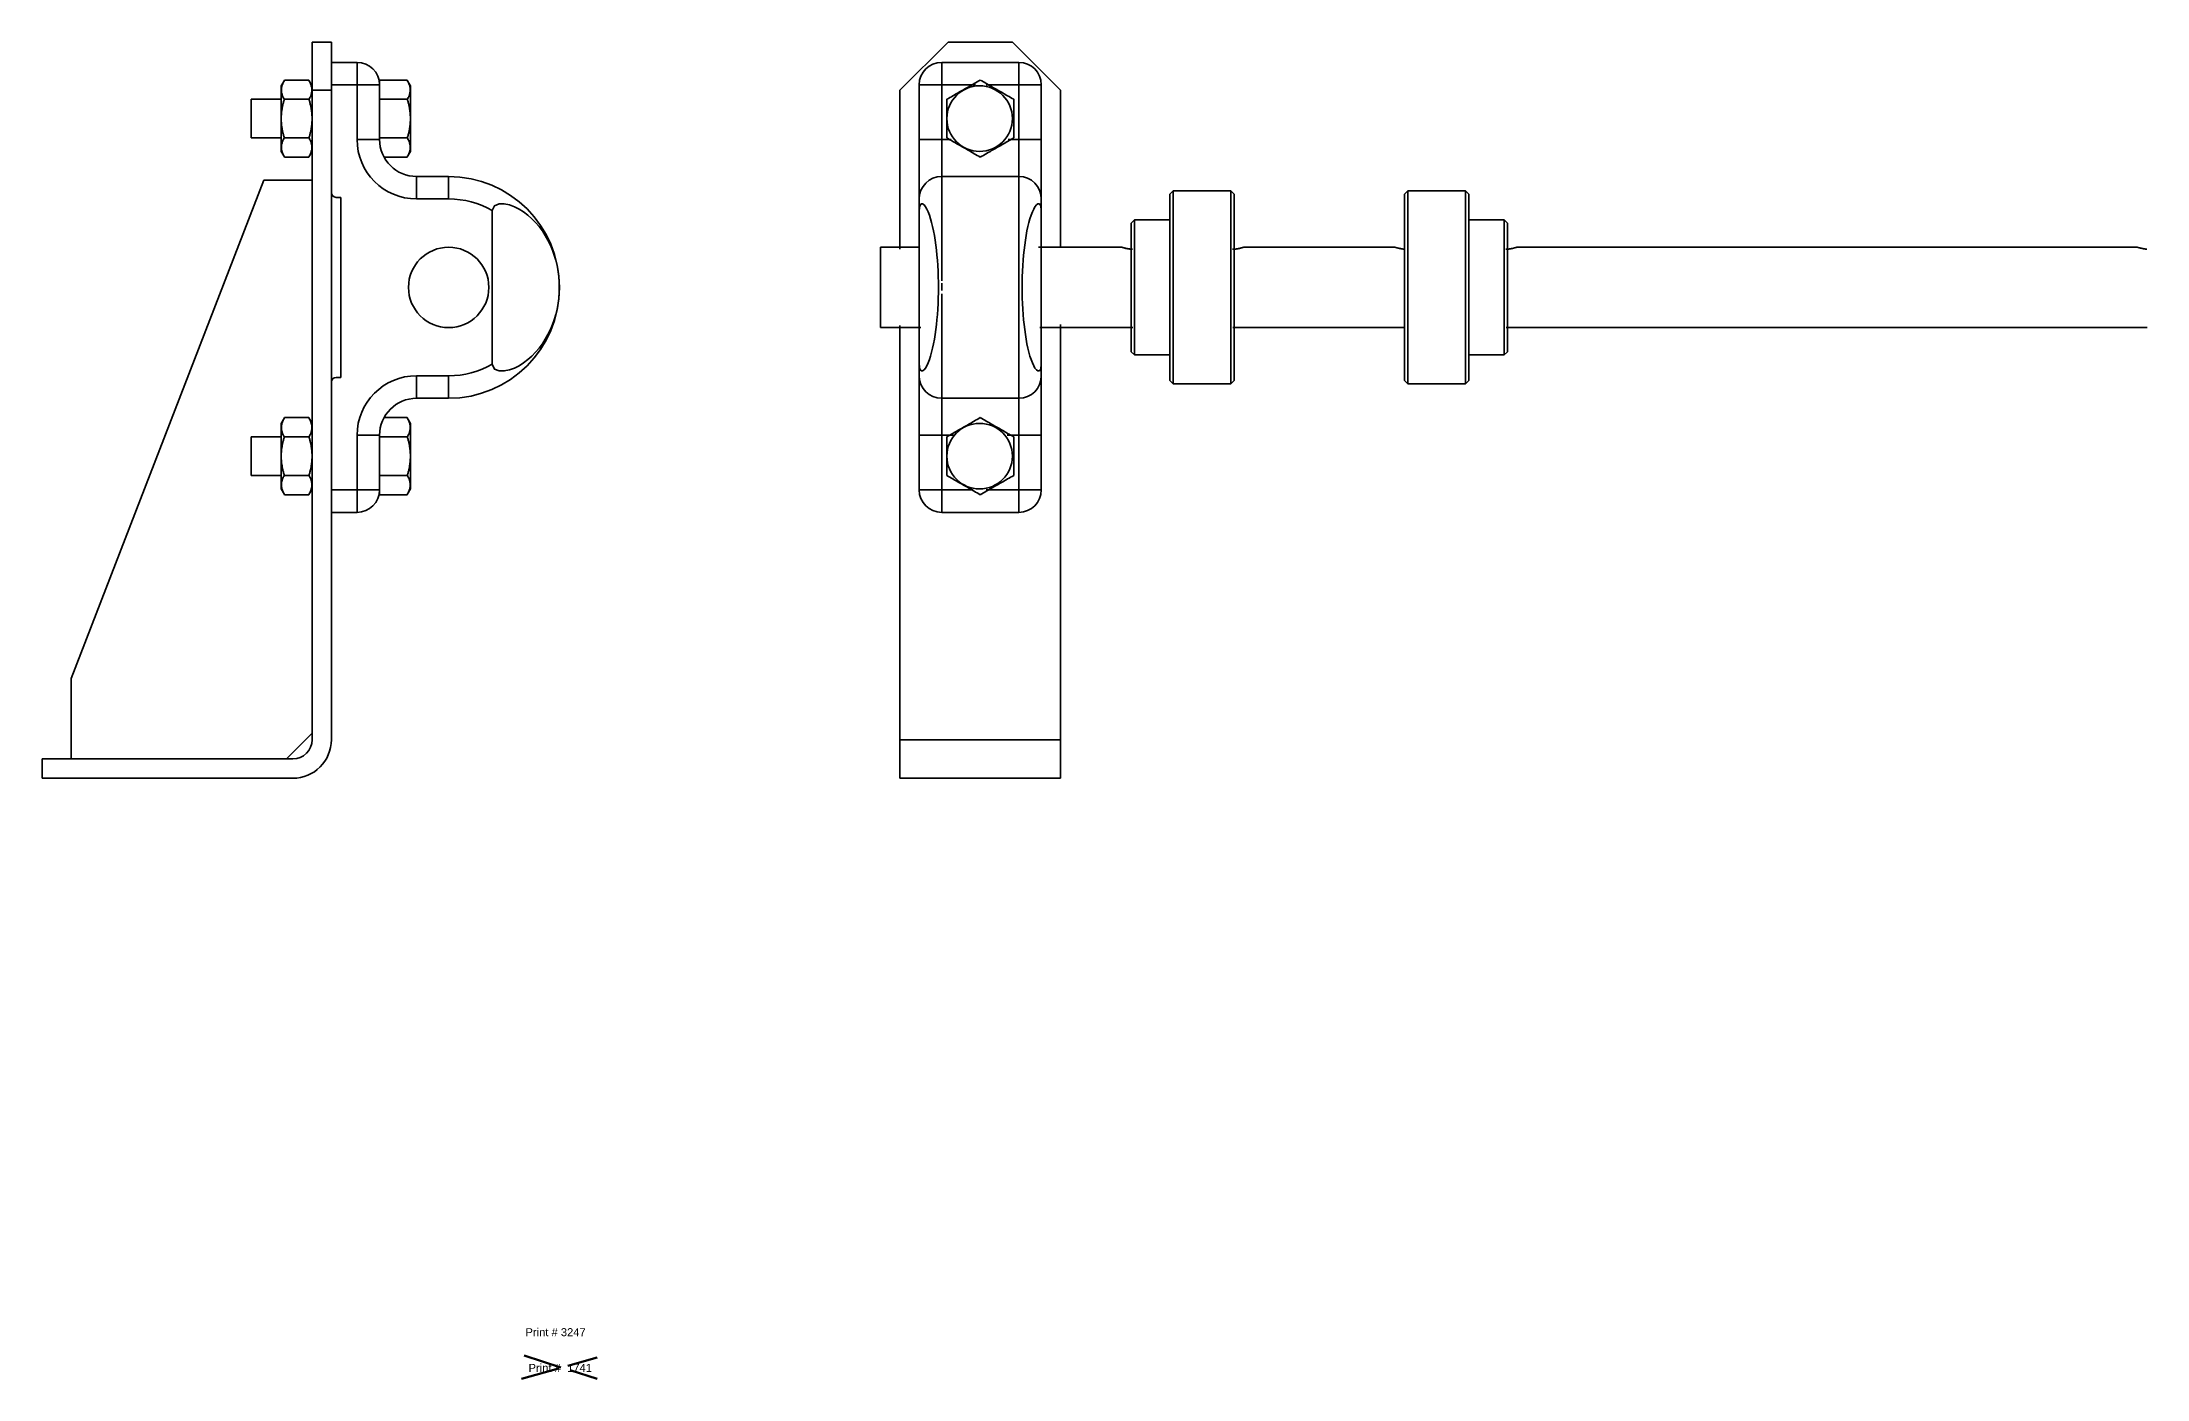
# Model space of a CAD drawing. Header units: millimetres. Extents: x 51 to 1351, y -26 to 717.
# Drawn here: x 51 to 705, y -26 to 390 of the extents above; entities that cross this region are included whole.
import ezdxf

# ---------------------------------------------------------------- set-up
doc = ezdxf.new("R2010")
doc.units = ezdxf.units.MM
doc.linetypes.add('ACAD_ISO02W100', pattern=[15, 12, -3])
for name, color, linetype, lineweight in [('Sketch Lines', 255, 'Continuous', 25), ('Symbols', 255, 'Continuous', 25), ('Tangent Edges', 255, 'Continuous', 50), ('Text', 5, 'Continuous', 25), ('Visible Edges', 255, 'Continuous', 50)]:
    doc.layers.add(name, color=color, linetype=linetype, lineweight=lineweight)
doc.styles.add('Current-ISO', font='ARIAL.TTF')

# ---------------------------------------------------------------- blocks, each defined once
blk = doc.blocks.new('Print#', base_point=(211.27, 16.63))
at = {"layer": 'Sketch Lines', "linetype": 'ACAD_ISO02W100', "lineweight": 50}
for p, q in [((199.48, 13), (223.07, 19.69)), ((200.36, 20.25), (223.07, 13))]:
    blk.add_line(p, q, dxfattribs=at)
at = {"layer": 'Text', "color": 179, "lineweight": 5, "char_height": 2.4892, "attachment_point": 7, "line_spacing_factor": 0.860186, "style": 'Current-ISO'}
for s, insert in [('Print # 3247', (200.75, 26.26)), ('Print #  1741', (201.72, 15.15))]:
    blk.add_mtext(s, dxfattribs=dict(at, insert=insert))

msp = doc.modelspace()

# ---------------------------------------------------------------- linework, layer by layer
at = {"layer": 'Tangent Edges', "linetype": 'Continuous', "lineweight": 35}
for p, q in [((148.51, 383.67), (140.51, 383.67)), ((148.51, 376.67), (148.51, 383.67)), ((140.51, 376.67), (148.51, 376.67)), ((155.51, 376.67), (148.51, 376.67)), ((148.51, 376.67), (148.51, 359.67)), ((155.51, 359.67), (155.51, 376.67)), ((155.51, 359.67), (148.51, 359.67)), ((167.01, 348.17), (167.01, 341.17)), ((177.01, 348.17), (177.01, 341.17)), ((167.01, 341.17), (177.01, 341.17)), ((167.01, 286.17), (167.01, 279.17)), ((177.01, 286.17), (167.01, 286.17)), ((177.01, 286.17), (177.01, 279.17)), ((167.01, 279.17), (177.01, 279.17)), ((148.51, 267.67), (155.51, 267.67)), ((148.51, 267.67), (148.51, 250.67)), ((155.51, 250.67), (155.51, 267.67)), ((148.51, 250.67), (140.51, 250.67)), ((148.51, 250.67), (155.51, 250.67)), ((148.51, 243.67), (148.51, 250.67)), ((140.51, 243.67), (148.51, 243.67))]:
    msp.add_line(p, q, dxfattribs=at).dxf.unprotected_set("ltscale", 0)
for centre, radius, start, end in [((148.51, 376.67), 7, 0, 90), ((167.01, 359.67), 18.5, 180, 270), ((167.01, 359.67), 11.5, 180, 270), ((177.01, 313.67), 27.5, 60.4189, 90), ((177.01, 313.67), 27.5, 270, 299.5811), ((167.01, 267.67), 18.5, 90, 180), ((167.01, 267.67), 11.5, 90, 180), ((148.51, 250.67), 7, 270, 0)]:
    msp.add_arc(centre, radius, start, end, dxfattribs=at).dxf.unprotected_set("ltscale", 0)
at = {"layer": 'Visible Edges', "linetype": 'Continuous', "lineweight": 35}
for p, q in [((134.51, 389.97), (134.51, 374.97)), ((140.51, 389.97), (134.51, 389.97)), ((140.51, 374.97), (140.51, 389.97)), ((124.91, 376.37), (125.89, 378.06)), ((124.91, 376.37), (124.91, 366.17)), ((133.47, 378.17), (125.95, 378.17)), ((134.51, 376.37), (133.54, 378.06)), ((134.51, 172.97), (134.51, 374.97)), ((134.51, 374.97), (140.51, 374.97)), ((140.51, 374.97), (140.51, 172.97)), ((155.51, 376.67), (155.51, 378.17)), ((155.51, 378.17), (164.07, 378.17)), ((165.11, 376.37), (164.14, 378.06)), ((165.11, 366.17), (165.11, 376.37)), ((115.51, 360.17), (115.51, 372.17)), ((124.91, 372.17), (115.51, 372.17)), ((133.57, 372.17), (125.85, 372.17)), ((155.51, 372.17), (164.17, 372.17)), ((124.91, 366.17), (124.91, 355.97)), ((165.11, 355.97), (165.11, 366.17)), ((124.91, 360.17), (115.51, 360.17)), ((124.91, 355.97), (125.89, 354.28)), ((133.57, 360.17), (125.85, 360.17)), ((133.47, 354.17), (125.95, 354.17)), ((134.51, 355.97), (133.54, 354.28)), ((155.51, 360.17), (164.17, 360.17)), ((156.91, 354.17), (164.07, 354.17)), ((165.11, 355.97), (164.14, 354.28)), ((177.01, 348.17), (167.01, 348.17)), ((59.51, 191.97), (119.51, 346.97)), ((119.51, 346.97), (134.51, 346.97)), ((142.01, 341.67), (143.51, 341.67)), ((143.51, 341.67), (143.51, 285.67)), ((190.59, 289.75), (190.59, 337.58)), ((143.51, 285.67), (142.01, 285.67)), ((124.91, 271.37), (125.89, 273.06)), ((124.91, 271.37), (124.91, 261.17)), ((133.47, 273.17), (125.95, 273.17)), ((134.51, 271.37), (133.54, 273.06)), ((156.91, 273.17), (164.07, 273.17)), ((165.11, 271.37), (164.14, 273.06)), ((165.11, 261.17), (165.11, 271.37)), ((115.51, 255.17), (115.51, 267.17)), ((124.91, 267.17), (115.51, 267.17)), ((133.57, 267.17), (125.85, 267.17)), ((155.51, 267.17), (164.17, 267.17)), ((124.91, 261.17), (124.91, 250.97)), ((165.11, 250.97), (165.11, 261.17)), ((124.91, 255.17), (115.51, 255.17)), ((124.91, 250.97), (125.89, 249.28)), ((133.57, 255.17), (125.85, 255.17)), ((133.47, 249.17), (125.95, 249.17)), ((134.51, 250.97), (133.54, 249.28)), ((155.51, 255.17), (164.17, 255.17)), ((155.51, 249.17), (155.51, 250.67)), ((155.51, 249.17), (164.07, 249.17)), ((165.11, 250.97), (164.14, 249.28)), ((59.51, 166.97), (59.51, 191.97)), ((134.51, 174.97), (126.51, 166.97)), ((50.51, 160.97), (50.51, 166.97)), ((50.51, 166.97), (128.51, 166.97)), ((128.51, 160.97), (50.51, 160.97))]:
    msp.add_line(p, q, dxfattribs=at).dxf.unprotected_set("ltscale", 0)
for p, q in [((317.41, 374.97), (332.41, 389.97)), ((352.41, 389.97), (332.41, 389.97)), ((352.41, 389.97), (367.41, 374.97)), ((330.41, 376.67), (330.41, 383.67)), ((354.41, 383.67), (330.41, 383.67)), ((354.41, 376.67), (354.41, 383.67)), ((317.41, 374.97), (317.41, 325.56)), ((323.41, 376.67), (323.41, 359.67)), ((330.41, 376.67), (323.41, 376.67)), ((330.41, 359.67), (330.41, 376.67)), ((330.42, 376.67), (340.96, 376.67)), ((344.23, 376.67), (354.42, 376.67)), ((354.41, 376.67), (361.41, 376.67)), ((354.41, 376.67), (354.41, 359.67)), ((361.41, 359.67), (361.41, 376.67)), ((367.41, 325.93), (367.41, 374.97)), ((323.41, 359.67), (323.41, 341.17)), ((330.41, 359.67), (323.41, 359.67)), ((330.41, 348.17), (330.41, 359.67)), ((330.42, 359.67), (333.33, 359.67)), ((351.14, 359.67), (354.42, 359.67)), ((354.41, 359.67), (361.41, 359.67)), ((354.41, 359.67), (354.41, 348.17)), ((361.41, 341.17), (361.41, 359.67)), ((361.41, 341.17), (361.41, 359.67)), ((330.41, 348.17), (330.41, 315.7)), ((330.41, 348.17), (354.41, 348.17)), ((354.41, 279.17), (354.41, 348.17)), ((323.41, 337.58), (323.41, 341.17)), ((361.41, 341.17), (361.41, 337.58)), ((402.41, 343.67), (401.41, 342.67)), ((401.41, 284.67), (401.41, 342.67)), ((402.41, 343.67), (402.41, 342.98)), ((402.41, 343.67), (402.41, 283.67)), ((420.41, 343.67), (402.41, 343.67)), ((420.41, 283.67), (420.41, 343.67)), ((421.41, 342.67), (420.41, 343.67)), ((421.41, 342.67), (421.41, 324.82)), ((421.41, 342.67), (421.41, 284.67)), ((475.41, 343.67), (474.41, 342.67)), ((474.41, 284.67), (474.41, 342.67)), ((474.41, 325.16), (474.41, 342.67)), ((475.41, 343.67), (475.41, 283.67)), ((493.41, 343.67), (475.41, 343.67)), ((493.41, 283.67), (493.41, 343.67)), ((493.41, 342.68), (493.41, 343.67)), ((494.41, 342.67), (493.41, 343.67)), ((494.41, 342.67), (494.41, 284.67)), ((323.41, 289.75), (323.41, 337.58)), ((361.41, 337.58), (361.41, 289.75)), ((390.41, 334.67), (389.41, 333.67)), ((390.41, 334.67), (390.41, 333.69)), ((390.41, 334.67), (390.41, 292.67)), ((401.41, 334.67), (390.41, 334.67)), ((505.41, 334.67), (494.41, 334.67)), ((505.41, 292.67), (505.41, 334.67)), ((505.41, 333.69), (505.41, 334.67)), ((506.41, 333.67), (505.41, 334.67)), ((389.41, 293.67), (389.41, 333.67)), ((506.41, 333.67), (506.41, 293.67)), ((311.41, 326.17), (311.41, 301.17)), ((323.43, 326.17), (311.42, 326.17)), ((386.42, 326.17), (360.57, 326.17)), ((471.41, 326.17), (424.41, 326.17)), ((702.41, 326.17), (509.41, 326.17)), ((330.41, 315.02), (330.41, 312.65)), ((330.41, 311.63), (330.41, 279.17)), ((317.41, 301.78), (317.41, 172.97)), ((367.41, 172.97), (367.41, 302.14)), ((389.41, 293.67), (389.41, 301.93)), ((506.41, 301.6), (506.41, 293.67)), ((311.42, 301.17), (323.88, 301.17)), ((360.9, 301.17), (389.86, 301.17)), ((421.02, 301.17), (474.55, 301.17)), ((506.07, 301.17), (705.49, 301.17)), ((323.41, 286.17), (323.41, 289.75)), ((361.41, 289.75), (361.41, 286.17)), ((389.41, 293.67), (390.41, 292.67)), ((390.41, 292.67), (401.41, 292.67)), ((401.41, 284.67), (401.41, 292.75)), ((494.41, 292.67), (505.41, 292.67)), ((494.41, 292.41), (494.41, 284.67)), ((505.41, 292.67), (506.41, 293.67)), ((323.41, 286.17), (323.41, 267.67)), ((323.41, 286.17), (323.41, 267.67)), ((361.41, 267.67), (361.41, 286.17)), ((361.41, 267.67), (361.41, 286.17)), ((401.41, 284.67), (402.41, 283.67)), ((402.41, 283.67), (420.41, 283.67)), ((420.41, 283.67), (421.41, 284.67)), ((420.41, 283.67), (420.41, 284.35)), ((474.41, 284.67), (475.41, 283.67)), ((475.41, 284.11), (475.41, 283.67)), ((475.41, 283.67), (493.41, 283.67)), ((493.41, 283.67), (494.41, 284.67)), ((330.41, 267.67), (330.41, 279.17)), ((330.41, 279.17), (354.41, 279.17)), ((354.41, 279.17), (354.41, 267.67)), ((323.41, 267.67), (323.41, 250.67)), ((323.41, 267.67), (330.41, 267.67)), ((330.41, 250.67), (330.41, 267.67)), ((330.42, 267.67), (334.05, 267.67)), ((350.78, 267.67), (354.42, 267.67)), ((361.41, 267.67), (354.41, 267.67)), ((354.41, 267.67), (354.41, 250.67)), ((361.41, 250.67), (361.41, 267.67)), ((323.41, 250.67), (330.41, 250.67)), ((330.41, 243.67), (330.41, 250.67)), ((340.23, 250.67), (330.42, 250.67)), ((354.42, 250.67), (344.23, 250.67)), ((361.41, 250.67), (354.41, 250.67)), ((354.41, 243.67), (354.41, 250.67)), ((330.41, 243.67), (354.41, 243.67)), ((317.41, 172.97), (367.41, 172.97)), ((317.41, 160.97), (317.41, 172.97)), ((367.41, 160.97), (367.41, 172.97)), ((367.41, 160.97), (317.41, 160.97))]:
    msp.add_line(p, q, dxfattribs=at)
for points in [[(125.95, 378.17), (125.79, 377.88), (125.64, 377.6), (125.51, 377.33), (125.4, 377.07), (125.3, 376.82), (125.21, 376.57), (125.14, 376.33), (125.08, 376.09), (125.03, 375.85), (125, 375.61), (124.98, 375.38), (124.97, 375.15), (124.97, 374.92), (124.98, 374.69), (125.01, 374.45), (125.05, 374.22), (125.1, 373.98), (125.17, 373.74), (125.24, 373.49), (125.34, 373.24), (125.44, 372.98), (125.56, 372.72), (125.7, 372.45), (125.85, 372.17)], [(133.57, 372.17), (133.72, 372.45), (133.86, 372.72), (133.98, 372.98), (134.09, 373.24), (134.18, 373.49), (134.26, 373.74), (134.32, 373.98), (134.37, 374.22), (134.41, 374.45), (134.44, 374.69), (134.45, 374.92), (134.46, 375.15), (134.45, 375.38), (134.42, 375.61), (134.39, 375.85), (134.34, 376.09), (134.28, 376.33), (134.21, 376.57), (134.13, 376.82), (134.03, 377.07), (133.91, 377.33), (133.78, 377.6), (133.64, 377.88), (133.47, 378.17)], [(164.17, 372.17), (164.32, 372.45), (164.46, 372.72), (164.58, 372.98), (164.69, 373.24), (164.78, 373.49), (164.86, 373.74), (164.92, 373.98), (164.97, 374.22), (165.01, 374.45), (165.04, 374.69), (165.05, 374.92), (165.06, 375.15), (165.05, 375.38), (165.02, 375.61), (164.99, 375.85), (164.94, 376.09), (164.88, 376.33), (164.81, 376.57), (164.73, 376.82), (164.63, 377.07), (164.51, 377.33), (164.38, 377.6), (164.24, 377.88), (164.07, 378.17)], [(125.85, 372.17), (125.78, 371.91), (125.71, 371.65), (125.64, 371.39), (125.57, 371.14), (125.51, 370.88), (125.45, 370.63), (125.39, 370.38), (125.34, 370.13), (125.29, 369.89), (125.24, 369.64), (125.2, 369.39), (125.16, 369.15), (125.12, 368.9), (125.08, 368.66), (125.05, 368.41), (125.02, 368.17), (125, 367.92), (124.98, 367.67), (124.96, 367.43), (124.94, 367.18), (124.93, 366.93), (124.92, 366.68), (124.91, 366.42), (124.91, 366.17)], [(134.51, 366.17), (134.51, 366.42), (134.5, 366.68), (134.49, 366.93), (134.48, 367.18), (134.47, 367.43), (134.45, 367.67), (134.42, 367.92), (134.4, 368.17), (134.37, 368.41), (134.34, 368.66), (134.3, 368.9), (134.26, 369.15), (134.22, 369.39), (134.18, 369.64), (134.13, 369.89), (134.08, 370.13), (134.03, 370.38), (133.97, 370.63), (133.91, 370.88), (133.85, 371.14), (133.78, 371.39), (133.71, 371.65), (133.64, 371.91), (133.57, 372.17)], [(165.11, 366.17), (165.11, 366.42), (165.1, 366.68), (165.09, 366.93), (165.08, 367.18), (165.07, 367.43), (165.05, 367.67), (165.02, 367.92), (165, 368.17), (164.97, 368.41), (164.94, 368.66), (164.9, 368.9), (164.86, 369.15), (164.82, 369.39), (164.78, 369.64), (164.73, 369.89), (164.68, 370.13), (164.63, 370.38), (164.57, 370.63), (164.51, 370.88), (164.45, 371.14), (164.38, 371.39), (164.31, 371.65), (164.24, 371.91), (164.17, 372.17)], [(124.91, 366.17), (124.91, 365.91), (124.92, 365.66), (124.93, 365.41), (124.94, 365.16), (124.96, 364.91), (124.98, 364.66), (125, 364.41), (125.02, 364.17), (125.05, 363.92), (125.08, 363.68), (125.12, 363.43), (125.16, 363.19), (125.2, 362.94), (125.24, 362.69), (125.29, 362.45), (125.34, 362.2), (125.39, 361.95), (125.45, 361.7), (125.51, 361.45), (125.57, 361.2), (125.64, 360.94), (125.71, 360.69), (125.78, 360.43), (125.85, 360.17)], [(133.57, 360.17), (133.64, 360.43), (133.71, 360.69), (133.78, 360.94), (133.85, 361.2), (133.91, 361.45), (133.97, 361.7), (134.03, 361.95), (134.08, 362.2), (134.13, 362.45), (134.18, 362.69), (134.22, 362.94), (134.26, 363.19), (134.3, 363.43), (134.34, 363.68), (134.37, 363.92), (134.4, 364.17), (134.42, 364.41), (134.45, 364.66), (134.47, 364.91), (134.48, 365.16), (134.49, 365.41), (134.5, 365.66), (134.51, 365.91), (134.51, 366.17)], [(164.17, 360.17), (164.24, 360.43), (164.31, 360.69), (164.38, 360.94), (164.45, 361.2), (164.51, 361.45), (164.57, 361.7), (164.63, 361.95), (164.68, 362.2), (164.73, 362.45), (164.78, 362.69), (164.82, 362.94), (164.86, 363.19), (164.9, 363.43), (164.94, 363.68), (164.97, 363.92), (165, 364.17), (165.02, 364.41), (165.05, 364.66), (165.07, 364.91), (165.08, 365.16), (165.09, 365.41), (165.1, 365.66), (165.11, 365.91), (165.11, 366.17)], [(125.85, 360.17), (125.7, 359.89), (125.56, 359.61), (125.44, 359.35), (125.34, 359.09), (125.24, 358.84), (125.17, 358.6), (125.1, 358.35), (125.05, 358.12), (125.01, 357.88), (124.98, 357.65), (124.97, 357.41), (124.97, 357.18), (124.98, 356.95), (125, 356.72), (125.03, 356.48), (125.08, 356.25), (125.14, 356.01), (125.21, 355.76), (125.3, 355.51), (125.4, 355.26), (125.51, 355), (125.64, 354.73), (125.79, 354.45), (125.95, 354.17)], [(133.47, 354.17), (133.64, 354.45), (133.78, 354.73), (133.91, 355), (134.03, 355.26), (134.13, 355.51), (134.21, 355.76), (134.28, 356.01), (134.34, 356.25), (134.39, 356.48), (134.42, 356.72), (134.45, 356.95), (134.46, 357.18), (134.45, 357.41), (134.44, 357.65), (134.41, 357.88), (134.37, 358.12), (134.32, 358.35), (134.26, 358.6), (134.18, 358.84), (134.09, 359.09), (133.98, 359.35), (133.86, 359.61), (133.72, 359.89), (133.57, 360.17)], [(164.07, 354.17), (164.24, 354.45), (164.38, 354.73), (164.51, 355), (164.63, 355.26), (164.73, 355.51), (164.81, 355.76), (164.88, 356.01), (164.94, 356.25), (164.99, 356.48), (165.02, 356.72), (165.05, 356.95), (165.06, 357.18), (165.05, 357.41), (165.04, 357.65), (165.01, 357.88), (164.97, 358.12), (164.92, 358.35), (164.86, 358.6), (164.78, 358.84), (164.69, 359.09), (164.58, 359.35), (164.46, 359.61), (164.32, 359.89), (164.17, 360.17)], [(190.59, 337.58), (191.24, 339.06), (192.74, 339.65), (194.33, 339.65), (195.95, 339.31), (197.5, 338.74), (198.92, 338.03), (200.33, 337.15), (201.69, 336.13), (202.94, 335.01), (204.06, 333.86), (205.14, 332.59), (206.17, 331.21), (207.08, 329.79), (207.89, 328.37), (208.65, 326.81), (209.3, 325.25), (209.85, 323.72), (210.33, 322.11), (210.73, 320.43), (211.05, 318.72), (211.27, 317), (211.39, 315.3), (211.44, 313.67), (211.39, 312.03), (211.27, 310.34), (211.05, 308.62), (210.73, 306.9), (210.33, 305.23), (209.85, 303.61), (209.3, 302.08), (208.65, 300.52), (207.89, 298.97), (207.08, 297.55), (206.17, 296.13), (205.14, 294.74), (204.06, 293.47), (202.94, 292.32), (201.69, 291.21), (200.33, 290.18), (198.92, 289.3), (197.5, 288.59), (195.95, 288.03), (194.33, 287.69), (192.74, 287.68), (191.24, 288.27), (190.59, 289.75)], [(125.95, 273.17), (125.79, 272.88), (125.64, 272.6), (125.51, 272.33), (125.4, 272.07), (125.3, 271.82), (125.21, 271.57), (125.14, 271.33), (125.08, 271.09), (125.03, 270.85), (125, 270.61), (124.98, 270.38), (124.97, 270.15), (124.97, 269.92), (124.98, 269.69), (125.01, 269.45), (125.05, 269.22), (125.1, 268.98), (125.17, 268.74), (125.24, 268.49), (125.34, 268.24), (125.44, 267.98), (125.56, 267.72), (125.7, 267.45), (125.85, 267.17)], [(133.57, 267.17), (133.72, 267.45), (133.86, 267.72), (133.98, 267.98), (134.09, 268.24), (134.18, 268.49), (134.26, 268.74), (134.32, 268.98), (134.37, 269.22), (134.41, 269.45), (134.44, 269.69), (134.45, 269.92), (134.46, 270.15), (134.45, 270.38), (134.42, 270.61), (134.39, 270.85), (134.34, 271.09), (134.28, 271.33), (134.21, 271.57), (134.13, 271.82), (134.03, 272.07), (133.91, 272.33), (133.78, 272.6), (133.64, 272.88), (133.47, 273.17)], [(164.17, 267.17), (164.32, 267.45), (164.46, 267.72), (164.58, 267.98), (164.69, 268.24), (164.78, 268.49), (164.86, 268.74), (164.92, 268.98), (164.97, 269.22), (165.01, 269.45), (165.04, 269.69), (165.05, 269.92), (165.06, 270.15), (165.05, 270.38), (165.02, 270.61), (164.99, 270.85), (164.94, 271.09), (164.88, 271.33), (164.81, 271.57), (164.73, 271.82), (164.63, 272.07), (164.51, 272.33), (164.38, 272.6), (164.24, 272.88), (164.07, 273.17)], [(125.85, 267.17), (125.78, 266.91), (125.71, 266.65), (125.64, 266.39), (125.57, 266.14), (125.51, 265.88), (125.45, 265.63), (125.39, 265.38), (125.34, 265.13), (125.29, 264.89), (125.24, 264.64), (125.2, 264.39), (125.16, 264.15), (125.12, 263.9), (125.08, 263.66), (125.05, 263.41), (125.02, 263.17), (125, 262.92), (124.98, 262.67), (124.96, 262.43), (124.94, 262.18), (124.93, 261.93), (124.92, 261.68), (124.91, 261.42), (124.91, 261.17)], [(134.51, 261.17), (134.51, 261.42), (134.5, 261.68), (134.49, 261.93), (134.48, 262.18), (134.47, 262.43), (134.45, 262.67), (134.42, 262.92), (134.4, 263.17), (134.37, 263.41), (134.34, 263.66), (134.3, 263.9), (134.26, 264.15), (134.22, 264.39), (134.18, 264.64), (134.13, 264.89), (134.08, 265.13), (134.03, 265.38), (133.97, 265.63), (133.91, 265.88), (133.85, 266.14), (133.78, 266.39), (133.71, 266.65), (133.64, 266.91), (133.57, 267.17)], [(165.11, 261.17), (165.11, 261.42), (165.1, 261.68), (165.09, 261.93), (165.08, 262.18), (165.07, 262.43), (165.05, 262.67), (165.02, 262.92), (165, 263.17), (164.97, 263.41), (164.94, 263.66), (164.9, 263.9), (164.86, 264.15), (164.82, 264.39), (164.78, 264.64), (164.73, 264.89), (164.68, 265.13), (164.63, 265.38), (164.57, 265.63), (164.51, 265.88), (164.45, 266.14), (164.38, 266.39), (164.31, 266.65), (164.24, 266.91), (164.17, 267.17)], [(124.91, 261.17), (124.91, 260.91), (124.92, 260.66), (124.93, 260.41), (124.94, 260.16), (124.96, 259.91), (124.98, 259.66), (125, 259.41), (125.02, 259.17), (125.05, 258.92), (125.08, 258.68), (125.12, 258.43), (125.16, 258.19), (125.2, 257.94), (125.24, 257.69), (125.29, 257.45), (125.34, 257.2), (125.39, 256.95), (125.45, 256.7), (125.51, 256.45), (125.57, 256.2), (125.64, 255.94), (125.71, 255.69), (125.78, 255.43), (125.85, 255.17)], [(133.57, 255.17), (133.64, 255.43), (133.71, 255.69), (133.78, 255.94), (133.85, 256.2), (133.91, 256.45), (133.97, 256.7), (134.03, 256.95), (134.08, 257.2), (134.13, 257.45), (134.18, 257.69), (134.22, 257.94), (134.26, 258.19), (134.3, 258.43), (134.34, 258.68), (134.37, 258.92), (134.4, 259.17), (134.42, 259.41), (134.45, 259.66), (134.47, 259.91), (134.48, 260.16), (134.49, 260.41), (134.5, 260.66), (134.51, 260.91), (134.51, 261.17)], [(164.17, 255.17), (164.24, 255.43), (164.31, 255.69), (164.38, 255.94), (164.45, 256.2), (164.51, 256.45), (164.57, 256.7), (164.63, 256.95), (164.68, 257.2), (164.73, 257.45), (164.78, 257.69), (164.82, 257.94), (164.86, 258.19), (164.9, 258.43), (164.94, 258.68), (164.97, 258.92), (165, 259.17), (165.02, 259.41), (165.05, 259.66), (165.07, 259.91), (165.08, 260.16), (165.09, 260.41), (165.1, 260.66), (165.11, 260.91), (165.11, 261.17)], [(125.85, 255.17), (125.7, 254.89), (125.56, 254.61), (125.44, 254.35), (125.34, 254.09), (125.24, 253.84), (125.17, 253.6), (125.1, 253.35), (125.05, 253.12), (125.01, 252.88), (124.98, 252.65), (124.97, 252.41), (124.97, 252.18), (124.98, 251.95), (125, 251.72), (125.03, 251.48), (125.08, 251.25), (125.14, 251.01), (125.21, 250.76), (125.3, 250.51), (125.4, 250.26), (125.51, 250), (125.64, 249.73), (125.79, 249.45), (125.95, 249.17)], [(133.47, 249.17), (133.64, 249.45), (133.78, 249.73), (133.91, 250), (134.03, 250.26), (134.13, 250.51), (134.21, 250.76), (134.28, 251.01), (134.34, 251.25), (134.39, 251.48), (134.42, 251.72), (134.45, 251.95), (134.46, 252.18), (134.45, 252.41), (134.44, 252.65), (134.41, 252.88), (134.37, 253.12), (134.32, 253.35), (134.26, 253.6), (134.18, 253.84), (134.09, 254.09), (133.98, 254.35), (133.86, 254.61), (133.72, 254.89), (133.57, 255.17)], [(164.07, 249.17), (164.24, 249.45), (164.38, 249.73), (164.51, 250), (164.63, 250.26), (164.73, 250.51), (164.81, 250.76), (164.88, 251.01), (164.94, 251.25), (164.99, 251.48), (165.02, 251.72), (165.05, 251.95), (165.06, 252.18), (165.05, 252.41), (165.04, 252.65), (165.01, 252.88), (164.97, 253.12), (164.92, 253.35), (164.86, 253.6), (164.78, 253.84), (164.69, 254.09), (164.58, 254.35), (164.46, 254.61), (164.32, 254.89), (164.17, 255.17)]]:
    msp.add_lwpolyline(points, dxfattribs=at).dxf.unprotected_set("ltscale", 0)
for points in [[(332.02, 372.17), (332.51, 372.45), (332.98, 372.72), (333.44, 372.98), (333.88, 373.24), (334.32, 373.49), (334.74, 373.74), (335.16, 373.98), (335.57, 374.22), (335.98, 374.45), (336.39, 374.69), (336.79, 374.92), (337.19, 375.15), (337.59, 375.38), (338, 375.61), (338.4, 375.85), (338.81, 376.09), (339.23, 376.33), (339.65, 376.57), (340.08, 376.82), (340.52, 377.07), (340.97, 377.33), (341.44, 377.6), (341.92, 377.88), (342.41, 378.17)], [(342.41, 378.17), (342.9, 377.89), (343.37, 377.62), (343.83, 377.35), (344.27, 377.09), (344.71, 376.84), (345.13, 376.6), (345.55, 376.36), (345.96, 376.12), (346.37, 375.88), (346.78, 375.65), (347.18, 375.42), (347.58, 375.18), (347.99, 374.95), (348.39, 374.72), (348.8, 374.48), (349.21, 374.24), (349.62, 374), (350.05, 373.76), (350.48, 373.51), (350.92, 373.26), (351.37, 373), (351.83, 372.73), (352.31, 372.45), (352.81, 372.17)], [(332.02, 366.17), (332.02, 366.42), (332.02, 366.68), (332.02, 366.93), (332.02, 367.18), (332.02, 367.43), (332.02, 367.67), (332.02, 367.92), (332.02, 368.17), (332.02, 368.41), (332.02, 368.66), (332.02, 368.9), (332.02, 369.15), (332.02, 369.39), (332.02, 369.64), (332.02, 369.89), (332.02, 370.13), (332.02, 370.38), (332.02, 370.63), (332.02, 370.88), (332.02, 371.14), (332.02, 371.39), (332.02, 371.65), (332.02, 371.91), (332.02, 372.17)], [(352.81, 372.17), (352.81, 371.6), (352.81, 371.05), (352.81, 370.52), (352.81, 370.01), (352.81, 369.5), (352.81, 369.01), (352.81, 368.52), (352.81, 368.04), (352.81, 367.57), (352.81, 367.1), (352.81, 366.63), (352.81, 366.17), (352.81, 365.7), (352.81, 365.23), (352.81, 364.76), (352.81, 364.29), (352.81, 363.81), (352.81, 363.33), (352.81, 362.83), (352.81, 362.33), (352.81, 361.81), (352.81, 361.28), (352.81, 360.73), (352.81, 360.17)], [(332.02, 360.17), (332.02, 360.43), (332.02, 360.69), (332.02, 360.94), (332.02, 361.2), (332.02, 361.45), (332.02, 361.7), (332.02, 361.95), (332.02, 362.2), (332.02, 362.45), (332.02, 362.69), (332.02, 362.94), (332.02, 363.19), (332.02, 363.43), (332.02, 363.68), (332.02, 363.92), (332.02, 364.17), (332.02, 364.41), (332.02, 364.66), (332.02, 364.91), (332.02, 365.16), (332.02, 365.41), (332.02, 365.66), (332.02, 365.91), (332.02, 366.17)], [(342.41, 354.17), (341.92, 354.45), (341.44, 354.73), (340.97, 355), (340.52, 355.26), (340.08, 355.51), (339.65, 355.76), (339.23, 356.01), (338.81, 356.25), (338.4, 356.48), (338, 356.72), (337.59, 356.95), (337.19, 357.18), (336.79, 357.41), (336.39, 357.65), (335.98, 357.88), (335.57, 358.12), (335.16, 358.35), (334.74, 358.6), (334.32, 358.84), (333.88, 359.09), (333.44, 359.35), (332.98, 359.61), (332.51, 359.89), (332.02, 360.17)], [(352.81, 360.17), (352.31, 359.88), (351.83, 359.6), (351.37, 359.34), (350.92, 359.08), (350.48, 358.82), (350.05, 358.57), (349.62, 358.33), (349.21, 358.09), (348.8, 357.85), (348.39, 357.62), (347.99, 357.38), (347.58, 357.15), (347.18, 356.92), (346.78, 356.69), (346.37, 356.45), (345.96, 356.22), (345.55, 355.98), (345.13, 355.74), (344.71, 355.49), (344.27, 355.24), (343.83, 354.98), (343.37, 354.72), (342.9, 354.45), (342.41, 354.17)], [(323.41, 337.58), (323.6, 339.06), (324.03, 339.65), (324.49, 339.65), (324.95, 339.31), (325.4, 338.74), (325.8, 338.03), (326.21, 337.15), (326.6, 336.13), (326.96, 335.01), (327.28, 333.86), (327.59, 332.59), (327.88, 331.21), (328.15, 329.79), (328.38, 328.37), (328.59, 326.81), (328.78, 325.25), (328.94, 323.72), (329.08, 322.11), (329.19, 320.43), (329.28, 318.72), (329.34, 317), (329.38, 315.3), (329.39, 313.67), (329.38, 312.03), (329.34, 310.34), (329.28, 308.62), (329.19, 306.9), (329.08, 305.23), (328.94, 303.61), (328.78, 302.08), (328.59, 300.52), (328.38, 298.97), (328.15, 297.55), (327.88, 296.13), (327.59, 294.74), (327.28, 293.47), (326.96, 292.32), (326.6, 291.21), (326.21, 290.18), (325.8, 289.3), (325.4, 288.59), (324.95, 288.03), (324.49, 287.69), (324.03, 287.68), (323.6, 288.27), (323.41, 289.75)], [(361.41, 289.75), (361.23, 288.27), (360.8, 287.68), (360.34, 287.69), (359.88, 288.03), (359.43, 288.59), (359.03, 289.3), (358.62, 290.18), (358.23, 291.21), (357.87, 292.32), (357.55, 293.47), (357.24, 294.74), (356.95, 296.13), (356.68, 297.55), (356.45, 298.97), (356.24, 300.52), (356.05, 302.08), (355.89, 303.61), (355.75, 305.23), (355.64, 306.9), (355.55, 308.62), (355.49, 310.34), (355.45, 312.03), (355.44, 313.67), (355.45, 315.3), (355.49, 317), (355.55, 318.72), (355.64, 320.43), (355.75, 322.11), (355.89, 323.72), (356.05, 325.25), (356.24, 326.81), (356.45, 328.37), (356.68, 329.79), (356.95, 331.21), (357.24, 332.59), (357.55, 333.86), (357.87, 335.01), (358.23, 336.13), (358.62, 337.15), (359.03, 338.03), (359.43, 338.74), (359.88, 339.31), (360.34, 339.65), (360.8, 339.65), (361.23, 339.06), (361.41, 337.58)], [(389.63, 325.54), (389.4, 325.55), (389.18, 325.57), (388.96, 325.6), (388.75, 325.63), (388.54, 325.66), (388.34, 325.69), (388.15, 325.72), (387.96, 325.76), (387.79, 325.8), (387.63, 325.83), (387.47, 325.87), (387.33, 325.91), (387.19, 325.94), (387.06, 325.98), (386.94, 326.01), (386.83, 326.04), (386.73, 326.07), (386.65, 326.09), (386.58, 326.12), (386.52, 326.13), (386.47, 326.15), (386.44, 326.16), (386.42, 326.16), (386.41, 326.17)], [(386.42, 326.17), (386.43, 326.16), (386.45, 326.15), (386.49, 326.14), (386.54, 326.13), (386.6, 326.11), (386.68, 326.08), (386.77, 326.06), (386.88, 326.03), (386.99, 325.99), (387.12, 325.96), (387.26, 325.92), (387.4, 325.89), (387.55, 325.85), (387.71, 325.81), (387.88, 325.78), (388.07, 325.74), (388.26, 325.7), (388.46, 325.67), (388.66, 325.64), (388.88, 325.61), (389.1, 325.58), (389.33, 325.56), (389.55, 325.54), (389.78, 325.53)], [(424.41, 326.17), (424.41, 326.16), (424.39, 326.16), (424.35, 326.15), (424.3, 326.13), (424.24, 326.11), (424.16, 326.09), (424.07, 326.06), (423.96, 326.03), (423.84, 325.99), (423.71, 325.96), (423.57, 325.92), (423.42, 325.88), (423.26, 325.85), (423.1, 325.81), (422.92, 325.77), (422.73, 325.73), (422.53, 325.7), (422.32, 325.66), (422.1, 325.63), (421.88, 325.6), (421.65, 325.57), (421.41, 325.55), (421.18, 325.53), (420.94, 325.52)], [(474.36, 325.56), (474.15, 325.58), (473.94, 325.6), (473.74, 325.63), (473.54, 325.66), (473.35, 325.69), (473.17, 325.72), (472.99, 325.75), (472.83, 325.79), (472.67, 325.82), (472.52, 325.86), (472.38, 325.89), (472.25, 325.93), (472.12, 325.96), (472, 325.99), (471.89, 326.02), (471.79, 326.05), (471.7, 326.08), (471.63, 326.1), (471.56, 326.12), (471.51, 326.14), (471.47, 326.15), (471.44, 326.16), (471.42, 326.16), (471.41, 326.17)], [(509.41, 326.17), (509.41, 326.16), (509.39, 326.16), (509.35, 326.15), (509.3, 326.13), (509.24, 326.11), (509.16, 326.09), (509.07, 326.06), (508.96, 326.03), (508.84, 325.99), (508.71, 325.96), (508.57, 325.92), (508.42, 325.88), (508.26, 325.85), (508.1, 325.81), (507.92, 325.77), (507.73, 325.73), (507.53, 325.7), (507.32, 325.66), (507.1, 325.63), (506.88, 325.6), (506.65, 325.57), (506.41, 325.55), (506.18, 325.53), (505.94, 325.52)], [(705.36, 325.56), (705.15, 325.58), (704.94, 325.6), (704.74, 325.63), (704.54, 325.66), (704.35, 325.69), (704.17, 325.72), (703.99, 325.75), (703.83, 325.79), (703.67, 325.82), (703.52, 325.86), (703.38, 325.89), (703.25, 325.93), (703.12, 325.96), (703, 325.99), (702.89, 326.02), (702.79, 326.05), (702.7, 326.08), (702.63, 326.1), (702.56, 326.12), (702.51, 326.14), (702.47, 326.15), (702.44, 326.16), (702.42, 326.16), (702.41, 326.17)], [(332.02, 267.17), (332.51, 267.45), (332.98, 267.72), (333.44, 267.98), (333.88, 268.24), (334.32, 268.49), (334.74, 268.74), (335.16, 268.98), (335.57, 269.22), (335.98, 269.45), (336.39, 269.69), (336.79, 269.92), (337.19, 270.15), (337.59, 270.38), (338, 270.61), (338.4, 270.85), (338.81, 271.09), (339.23, 271.33), (339.65, 271.57), (340.08, 271.82), (340.52, 272.07), (340.97, 272.33), (341.44, 272.6), (341.92, 272.88), (342.41, 273.17)], [(342.41, 273.17), (342.9, 272.89), (343.37, 272.62), (343.83, 272.35), (344.27, 272.09), (344.71, 271.84), (345.13, 271.6), (345.55, 271.36), (345.96, 271.12), (346.37, 270.88), (346.78, 270.65), (347.18, 270.42), (347.58, 270.18), (347.99, 269.95), (348.39, 269.72), (348.8, 269.48), (349.21, 269.24), (349.62, 269), (350.05, 268.76), (350.48, 268.51), (350.92, 268.26), (351.37, 268), (351.83, 267.73), (352.31, 267.45), (352.81, 267.17)], [(332.02, 261.17), (332.02, 261.42), (332.02, 261.68), (332.02, 261.93), (332.02, 262.18), (332.02, 262.43), (332.02, 262.67), (332.02, 262.92), (332.02, 263.17), (332.02, 263.41), (332.02, 263.66), (332.02, 263.9), (332.02, 264.15), (332.02, 264.39), (332.02, 264.64), (332.02, 264.89), (332.02, 265.13), (332.02, 265.38), (332.02, 265.63), (332.02, 265.88), (332.02, 266.14), (332.02, 266.39), (332.02, 266.65), (332.02, 266.91), (332.02, 267.17)], [(352.81, 267.17), (352.81, 266.6), (352.81, 266.05), (352.81, 265.52), (352.81, 265.01), (352.81, 264.5), (352.81, 264.01), (352.81, 263.52), (352.81, 263.04), (352.81, 262.57), (352.81, 262.1), (352.81, 261.63), (352.81, 261.17), (352.81, 260.7), (352.81, 260.23), (352.81, 259.76), (352.81, 259.29), (352.81, 258.81), (352.81, 258.33), (352.81, 257.83), (352.81, 257.33), (352.81, 256.81), (352.81, 256.28), (352.81, 255.73), (352.81, 255.17)], [(332.02, 255.17), (332.02, 255.43), (332.02, 255.69), (332.02, 255.94), (332.02, 256.2), (332.02, 256.45), (332.02, 256.7), (332.02, 256.95), (332.02, 257.2), (332.02, 257.45), (332.02, 257.69), (332.02, 257.94), (332.02, 258.19), (332.02, 258.43), (332.02, 258.68), (332.02, 258.92), (332.02, 259.17), (332.02, 259.41), (332.02, 259.66), (332.02, 259.91), (332.02, 260.16), (332.02, 260.41), (332.02, 260.66), (332.02, 260.91), (332.02, 261.17)], [(342.41, 249.17), (341.92, 249.45), (341.44, 249.73), (340.97, 250), (340.52, 250.26), (340.08, 250.51), (339.65, 250.76), (339.23, 251.01), (338.81, 251.25), (338.4, 251.48), (338, 251.72), (337.59, 251.95), (337.19, 252.18), (336.79, 252.41), (336.39, 252.65), (335.98, 252.88), (335.57, 253.12), (335.16, 253.35), (334.74, 253.6), (334.32, 253.84), (333.88, 254.09), (333.44, 254.35), (332.98, 254.61), (332.51, 254.89), (332.02, 255.17)], [(352.81, 255.17), (352.31, 254.88), (351.83, 254.6), (351.37, 254.34), (350.92, 254.08), (350.48, 253.82), (350.05, 253.57), (349.62, 253.33), (349.21, 253.09), (348.8, 252.85), (348.39, 252.62), (347.99, 252.38), (347.58, 252.15), (347.18, 251.92), (346.78, 251.69), (346.37, 251.45), (345.96, 251.22), (345.55, 250.98), (345.13, 250.74), (344.71, 250.49), (344.27, 250.24), (343.83, 249.98), (343.37, 249.72), (342.9, 249.45), (342.41, 249.17)]]:
    msp.add_lwpolyline(points, dxfattribs=at)
for centre in [(342.22, 366.17), (342.22, 261.17)]:
    msp.add_circle(centre, 10.2, dxfattribs=at)
msp.add_circle((177.01, 313.67), 12.5, dxfattribs=at).dxf.unprotected_set("ltscale", 0)
for centre, start, end in [((330.41, 376.67), 90, 180), ((354.41, 376.67), 0, 90), ((354.41, 376.67), 0, 90), ((330.41, 341.17), 90, 180), ((330.41, 341.17), 90, 180), ((330.41, 341.17), 90, 180), ((354.41, 341.17), 0, 90), ((354.41, 341.17), 0, 90), ((354.41, 341.17), 0, 90), ((330.41, 286.17), 180, 270), ((330.41, 286.17), 180, 270), ((330.41, 286.17), 180, 270), ((354.41, 286.17), 270, 0), ((354.41, 286.17), 270, 0), ((354.41, 286.17), 270, 0), ((330.41, 250.67), 180, 270), ((354.41, 250.67), 270, 0), ((354.41, 250.67), 270, 0)]:
    msp.add_arc(centre, 7, start, end, dxfattribs=at)
for centre, radius, start, end in [((177.01, 313.67), 34.5, 270, 90), ((142.01, 343.17), 1.5, 180, 270), ((142.01, 284.17), 1.5, 90, 180), ((128.51, 172.97), 6, 270, 0), ((128.51, 172.97), 12, 270, 0)]:
    msp.add_arc(centre, radius, start, end, dxfattribs=at).dxf.unprotected_set("ltscale", 0)

# ---------------------------------------------------------------- block references
at = {"layer": 'Symbols'}
msp.add_blockref('Print#', (211.42, -22.25), dxfattribs=at)

doc.saveas('drawing.dxf')
